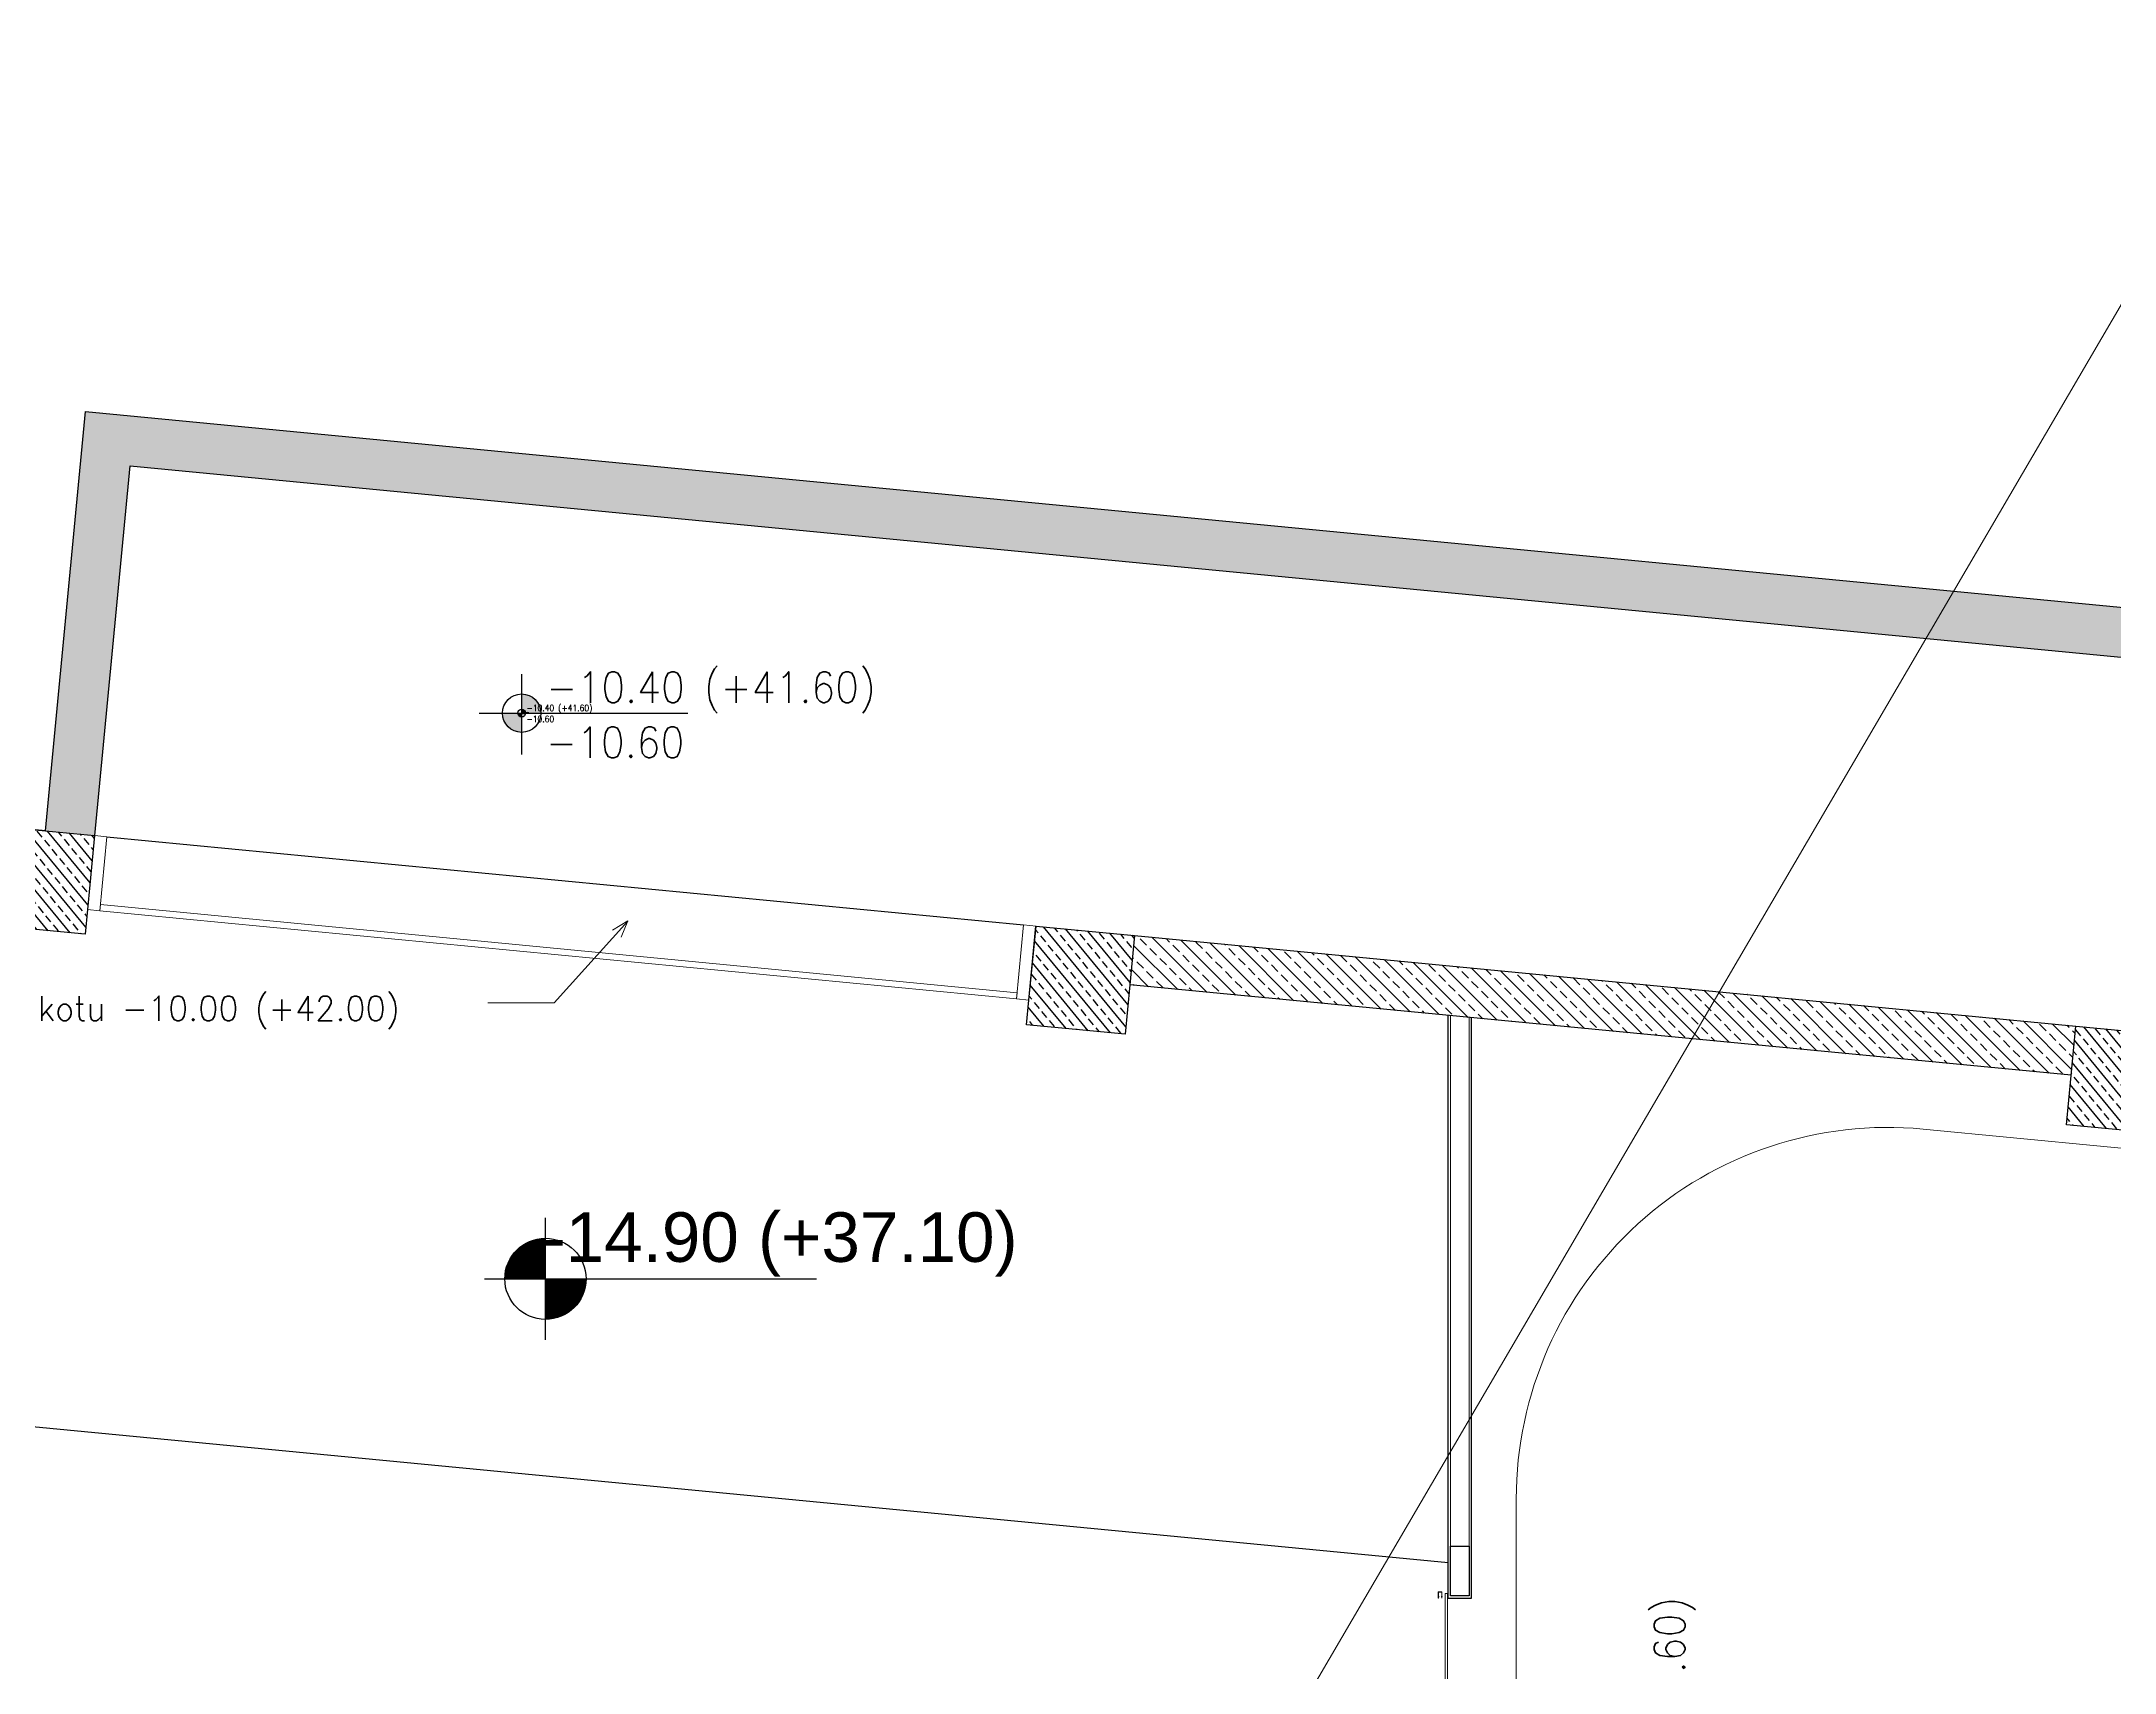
# Model space of a CAD drawing. Header units: metres. Extents: x -9802 to 773, y -8579 to 5125.
# Drawn here: x -3400 to -1725, y -136 to 1181 of the extents above; entities that cross this region are included whole.
import ezdxf
from ezdxf.enums import TextEntityAlignment as Align

# ---------------------------------------------------------------- set-up
doc = ezdxf.new("R2010")
doc.units = ezdxf.units.M
doc.header["$MEASUREMENT"] = 0
doc.layers.get('0').update_dxf_attribs({"color": 30, "lineweight": 0})
for name, color, linetype in [('AG-Column', 6, 'Continuous'), ('AG-PLASTER', 73, 'Continuous'), ('GOR', 152, 'Continuous'), ('V-0_Hatch_Concrete', 252, 'Continuous'), ('V-0_Notation_Level_200', 2, 'Continuous'), ('V-0_Notation_Level_200 @ 1', 2, 'Continuous'), ('V-0_Notation_Level_200 @ 10', 2, 'Continuous'), ('V-0_Notation_Level_200 @ 50', 2, 'Continuous'), ('V-2_Column', 160, 'Continuous')]:
    doc.layers.add(name, color=color, linetype=linetype)
for name, color, linetype, lineweight in [('AG-Door_Rolling', 24, 'Continuous', 13), ('AG-SteelSection', 172, 'Continuous', 15), ('AG-Wall', 4, 'Continuous', 20), ('AI-040', 2, 'Continuous', 20)]:
    doc.layers.add(name, color=color, linetype=linetype, lineweight=lineweight)
doc.styles.add('ALANLAR_B8$0$ALANLAR_B8$0$VIVA_100', font='arial.ttf', dxfattribs={"height": 25})
doc.styles.add('e_yazı', font='romans.shx', dxfattribs={"width": 0.9})
doc.styles.add('KOT', font='simplex.shx', dxfattribs={"width": 0.9})

# ---------------------------------------------------------------- blocks, each defined once
blk = doc.blocks.new('150731_Kolonlar B8$0$Kolon 80x80')
at = {"layer": 'V-0_Hatch_Concrete'}
h = blk.add_hatch(dxfattribs=at)
h.set_pattern_fill('ANSI33', color=256, scale=0.02)
h.set_pattern_definition([(45, (0, 0), (-0.089803, 0.089803), []), (45, (0.0898, 0), (-0.089803, 0.089803), [0.0635, -0.03175])])
h.paths.add_polyline_path([(0, 0.8), (0.8, 0.8), (0.8, 0), (0, 0)])
blk.add_lwpolyline([(0, 0), (0, 0.8), (0.8, 0.8), (0.8, 0)], close=True)
blk = doc.blocks.new('pr2')
for p, q in [((7304.2, 33223.6), (7305, 33223.6)), ((7304.2, 33223.5), (7304.2, 33223.6)), ((7304.2, 33223.6), (7304.2, 33223.5)), ((7304.2, 33220.6), (7304.2, 33220.7)), ((7305, 33220.6), (7304.2, 33220.6)), ((7304.3, 33223.4), (7305, 33223.4)), ((7305, 33220.8), (7304.3, 33220.8)), ((7309.2, 33223.6), (7305.8, 33223.6)), ((7305.8, 33223.6), (7309.2, 33223.6)), ((7308.9, 33223.4), (7305.8, 33223.4)), ((7308.9, 33220.8), (7305.8, 33220.8)), ((7309.2, 33220.6), (7305.8, 33220.6)), ((7309, 33223.3), (7309, 33222.3)), ((7309, 33221.9), (7309, 33220.9)), ((7309.2, 33223.6), (7309.2, 33222.3)), ((7309.2, 33221.9), (7309.2, 33220.6))]:
    blk.add_line(p, q)
for centre, radius, start, end in [((7304.3, 33223.5), 0.1, 180, 270), ((7304.3, 33220.7), 0.1, 90, 180), ((7305.4, 33223.9), 0.54, 221.7477, 318.2523), ((7305.4, 33223.7), 0.54, 221.7477, 318.2523), ((7305.4, 33220.4), 0.54, 41.7477, 138.2523), ((7305.4, 33220.2), 0.54, 41.7477, 138.2523), ((7308.9, 33223.3), 0.1, 360, 90), ((7309.2, 33222.1), 0.261, 139.9576, 220.0424), ((7308.9, 33220.9), 0.1, 270, 0), ((7309.4, 33222.1), 0.261, 139.9576, 220.0424)]:
    blk.add_arc(centre, radius, start, end)
blk = doc.blocks.new('*U27')
for p, q in [((0, -493), (0, 493)), ((-493, 0), (2191, 0))]:
    blk.add_line(p, q)
at = {"const_width": 328}
for points in [[(0, 164, 0.414214), (-164, 0, 0.414214)], [(0, -164, 0.414214), (164, 0, 0.414214)]]:
    blk.add_lwpolyline(points, format="xyb", dxfattribs=at)
blk.add_circle((0, 0), 328)
at = {"style": 'ALANLAR_B8$0$ALANLAR_B8$0$VIVA_100'}
for tag, p in [('%%P0.00', (1897, 137)), ('-0.07', (1834, -502))]:
    blk.add_attdef(tag, text='', height=400, dxfattribs=at).set_placement(p, align=Align.RIGHT)
blk = doc.blocks.new('*U22')
h = blk.add_hatch(color=256)
h.paths.add_polyline_path([(0, 0), (248, 0, 0.414214), (0, 248)])
h.paths.add_polyline_path([(0, -248), (0, 0), (-248, 0, 0.414214)])
for p, q in [((0, 503), (0, -536)), ((-547, 0), (2149, 0))]:
    blk.add_line(p, q)
blk.add_circle((0, 0), 248)
at = {"style": 'KOT', "width": 0.9}
blk.add_attdef('BITMIS-KOT', text='', height=400, dxfattribs=at).set_placement((319, 15), align=Align.BOTTOM_LEFT)
blk.add_attdef('KABA-KOT', text='', height=400, dxfattribs=at).set_placement((314, -177), align=Align.TOP_LEFT)
blk = doc.blocks.new('*U109')
at = {"layer": 'V-0_Notation_Level_200 @ 1', "xscale": 0.00125, "yscale": 0.00125, "zscale": 0.00125, "rotation": 90}
blk.add_blockref('*U22', (-2063.6, -360.9), dxfattribs=at).add_auto_attribs({'BITMIS-KOT': '-10.40 (+41.60)'})
at = {"layer": 'V-0_Notation_Level_200 @ 10', "xscale": 0.0125, "yscale": 0.0125, "zscale": 0.0125, "rotation": 90}
blk.add_blockref('*U22', (-2063.6, -360.9), dxfattribs=at).add_auto_attribs({'BITMIS-KOT': '-10.40 (+41.60)'})
at = {"layer": 'V-0_Notation_Level_200 @ 50', "xscale": 0.06250000000000001, "yscale": 0.06250000000000001, "zscale": 0.06250000000000001, "rotation": 90}
blk.add_blockref('*U22', (-2063.6, -360.9), dxfattribs=at).add_auto_attribs({'BITMIS-KOT': '-10.40 (+41.60)'})
blk = doc.blocks.new('*U110')
at = {"layer": 'V-0_Notation_Level_200 @ 1', "xscale": 0.00125, "yscale": 0.00125, "zscale": 0.00125}
blk.add_blockref('*U22', (-3011.8, 638.6), dxfattribs=at).add_auto_attribs({'KABA-KOT': '-10.60', 'BITMIS-KOT': '-10.40 (+41.60)'})
at = {"layer": 'V-0_Notation_Level_200 @ 10', "xscale": 0.0125, "yscale": 0.0125, "zscale": 0.0125}
blk.add_blockref('*U22', (-3011.8, 638.6), dxfattribs=at).add_auto_attribs({'KABA-KOT': '-10.60', 'BITMIS-KOT': '-10.40 (+41.60)'})
at = {"layer": 'V-0_Notation_Level_200 @ 50', "xscale": 0.06250000000000001, "yscale": 0.06250000000000001, "zscale": 0.06250000000000001}
blk.add_blockref('*U22', (-3011.8, 638.6), dxfattribs=at).add_auto_attribs({'KABA-KOT': '-10.60', 'BITMIS-KOT': '-10.40 (+41.60)'})

msp = doc.modelspace()

# ---------------------------------------------------------------- hatches: boundary and pattern name
at = {"layer": 'V-0_Hatch_Concrete', "ltscale": 0.3}
h = msp.add_hatch(dxfattribs=at)
h.set_pattern_fill('ANSI33', color=256, scale=60, angle=90)
h.paths.add_polyline_path([(-3364, 882), (-3396.5, 543.5), (-3356.7, 539.7), (-3356.7, 539.7), (-3328, 838.3), (-887.7, 604), (-916.3, 305.3), (-876.5, 301.5), (-844, 639.9)])
h = msp.add_hatch(dxfattribs=at)
h.set_pattern_fill('ANSI33', color=256, scale=60, angle=90)
h.set_pattern_definition([(135, (1680, -161.353), (-10.6066, -10.6066), []), (135, (1680, -150.746), (-10.6066, -10.6066), [7.5, -3.75])])
h.paths.add_polyline_path([(-2516.7, 459), (-2520.5, 419.2), (-1760.2, 346.2), (-1756.3, 386)])

# ---------------------------------------------------------------- linework, layer by layer
at = {"ltscale": 0.3}
msp.add_line((-3398.1, -1900.4), (712, 5125), dxfattribs=at)
at = {"color": 8, "ltscale": 2.5}
msp.add_lwpolyline([(-2208.4, -360.9), (-2208.4, 4.2, -0.442544), (-1879.8, 302.8), (-931.1, 211.7, -0.386439), (-388.4, -385.5), (-388.4, -757.9)], format="xyb", dxfattribs=at)
at = {"layer": 'AG-Column', "ltscale": 0.3}
msp.add_lwpolyline([(-2246.4, -33.9), (-2246.4, -73.9), (-2261.4, -73.9), (-2261.4, -33.9), (-2246.4, -33.9)], dxfattribs=at)
at = {"layer": 'AG-Door_Rolling', "linetype": 'Continuous'}
msp.add_lwpolyline([(-2263.9, -72.2), (-2263.9, -359.7), (-2263.9, -359.7), (-2265.9, -359.7), (-2265.9, -72.2)], close=True, dxfattribs=at)
at = {"layer": 'AG-PLASTER', "ltscale": 0.3}
for p, q in [((-2263.4, -75.9), (-2263.4, 394.5)), ((-2244.4, -75.9), (-2244.4, 392.7)), ((-2263.4, -75.9), (-2244.4, -75.9))]:
    msp.add_line(p, q, dxfattribs=at)
at = {"layer": 'AG-SteelSection', "color": 122, "ltscale": 0.3}
for points in [[(-3356.7, 539.7), (-3362.4, 480), (-3352.5, 479), (-3346.8, 538.8)], [(-2612, 407.9), (-3352.5, 479), (-3352, 484), (-2611.6, 412.9)], [(-2606.3, 467.6), (-2612, 407.9), (-2602.1, 407), (-2596.3, 466.7)]]:
    msp.add_lwpolyline(points, close=True, dxfattribs=at)
at = {"layer": 'AG-Wall', "ltscale": 2.5}
for p, q in [((-2261.4, -33.9), (-2261.4, 394.3)), ((-2246.4, -33.9), (-2246.4, 392.9))]:
    msp.add_line(p, q, dxfattribs=at)
at = {"layer": 'AI-040', "color": 2, "linetype": 'Continuous', "lineweight": 20}
for q in [(-2938.3, 463.3), (-2931.3, 457.7)]:
    msp.add_line((-2926, 471), q, dxfattribs=at)
msp.add_lwpolyline([(-3039, 404.7), (-2985.5, 404.7), (-2926.1, 470.7)], dxfattribs=at)
at = {"layer": 'GOR', "ltscale": 0.3}
msp.add_line((-3346.8, 538.8), (-2606.3, 467.6), dxfattribs=at)
msp.add_lwpolyline([(-2263.4, -47.5), (-9758.4, 672.3)], dxfattribs=at)
at = {"layer": 'V-2_Column'}
for points in [[(-3396.5, 543.5), (-9758.4, 1154.6)], [(-3396.5, 543.5), (-3364, 882), (-844, 639.9), (-876.5, 301.5)], [(-3356.7, 539.7), (-3328, 838.3), (-887.7, 604)], [(-2516.7, 459), (-1756.3, 386)], [(-1760.2, 346.2), (-2520.5, 419.2)]]:
    msp.add_lwpolyline(points, dxfattribs=at)

# ---------------------------------------------------------------- block references
at = {"layer": 'AG-Door_Rolling', "linetype": 'Continuous', "rotation": 90}
msp.add_blockref('pr2', (30952.2, -7380.1), dxfattribs=at)
at = {"layer": 'V-0_Notation_Level_200'}
for name in ['*U110', '*U109']:
    msp.add_blockref(name, (0, 0), dxfattribs=at)
ref = msp.add_blockref('*U27', (-2992.6, 181.9), dxfattribs=dict(at, xscale=0.1, yscale=0.1, zscale=0.1))
ref.add_attrib('%%P0.00', '-14.90 (+37.10)', dxfattribs={"layer": '0', "height": 40, "style": 'ALANLAR_B8$0$ALANLAR_B8$0$VIVA_100'}).set_placement((-2803, 195.6), align=Align.CENTER)
at = {"layer": 'V-2_Column', "xscale": 99.99999999999993, "yscale": 99.99999999999993, "zscale": 99.99999999999993, "rotation": 84.5139464048404}
for p in [(-3364.4, 460.1), (-2524.4, 379.4), (-1684.4, 298.7)]:
    msp.add_blockref('150731_Kolonlar B8$0$Kolon 80x80', p, dxfattribs=at)

# ---------------------------------------------------------------- texts
at = {"layer": 'AI-040', "color": 2, "linetype": 'Continuous', "lineweight": 20, "style": 'e_yazı', "width": 0.95}
msp.add_text('perde üst kotu -10.00 (+42.00) ', height=20, dxfattribs=at).set_placement((-3538.5, 390.2))

doc.saveas('drawing.dxf')
